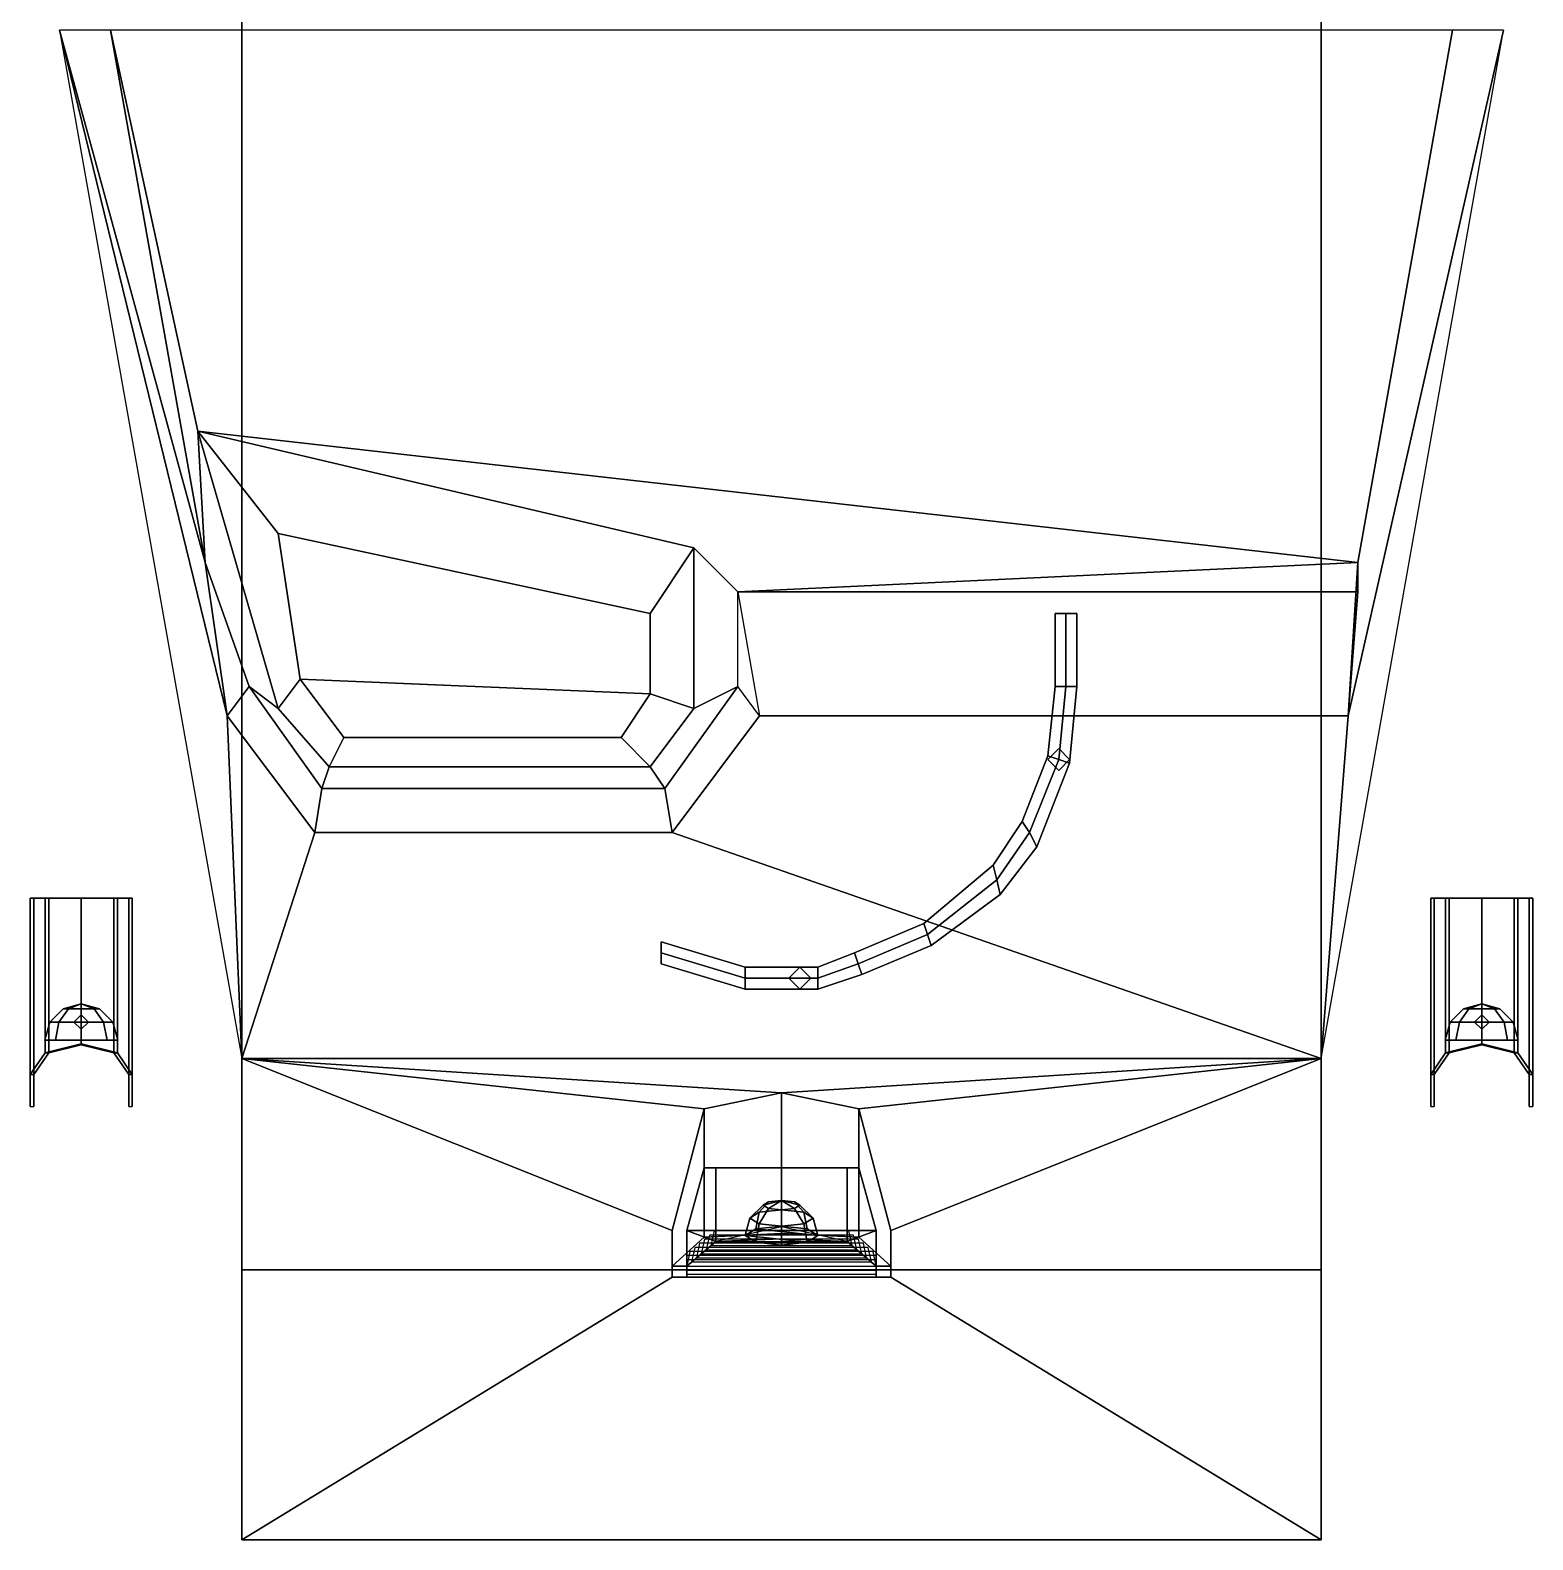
# Model space of a CAD drawing. Extents: x -1.06 to 1.06, y -2.21 to 2.5.
# Drawn here: x -1.03 to 1.03, y -2.21 to -0.14 of the extents above; entities that cross this region are included whole.
import ezdxf

# ---------------------------------------------------------------- set-up
doc = ezdxf.new("R2010")
doc.units = 0
doc.layers.get('0').update_dxf_attribs({"linetype": 'CONTINUOUS'})

msp = doc.modelspace()

# ---------------------------------------------------------------- linework, layer by layer
for points in [[(-0.74, 2.22, 0.85), (-0.74, 1.82, 0.3), (-0.74, -1.84, 0.3), (-0.74, -2.21, 0.64)], [(-0.74, 2.22, 0.85), (-0.74, 2.22, 0.85), (-0.74, -2.21, 0.64), (-0.74, -1.55, 1.06)], [(0.74, -1.84, 0.3), (0.74, 1.82, 0.3), (0.74, 2.22, 0.85), (0.74, -2.21, 0.64)], [(0.74, -2.21, 0.64), (0.74, 2.22, 0.85), (0.74, 2.22, 0.85), (0.74, -1.55, 1.06)], [(-0.74, -1.84, 0.3), (-0.74, 1.82, 0.3), (0.74, 1.82, 0.3), (0.74, -1.84, 0.3)], [(-0.92, -0.14, 1.31), (-0.92, -0.14, 1.31), (-0.99, -0.14, 0.9815), (-0.79, -0.87, 1.31)], [(-0.79, -0.87, 1.31), (-0.79, -0.87, 1.31), (-0.99, -0.14, 0.9815), (-0.76, -1.08, 1.1408)], [(-0.76, -1.08, 1.1408), (-0.76, -1.08, 1.1408), (-0.99, -0.14, 0.9815), (-0.74, -1.55, 1.06)], [(-0.92, -0.14, 1.31), (-0.8, -0.69, 1.31), (0.79, -0.87, 1.31), (0.92, -0.14, 1.31)], [(-0.79, -0.87, 1.31), (-0.8, -0.69, 1.31), (-0.92, -0.14, 1.31)], [(0.99, -0.14, 0.9815), (0.7767, -1.08, 1.1408), (0.74, -1.55, 1.06), (0.99, -0.14, 0.9815)], [(0.92, -0.14, 1.31), (0.79, -0.87, 1.31), (0.7767, -1.08, 1.1408), (0.99, -0.14, 0.9815)], [(-0.69, -1.07, 1.31), (-0.66, -1.03, 1.37), (-0.69, -0.83, 1.37), (-0.8, -0.69, 1.31)], [(-0.8, -0.69, 1.31), (-0.69, -0.83, 1.37), (-0.18, -0.94, 1.37), (-0.12, -0.85, 1.31)], [(-0.73, -1.04, 1.31), (-0.69, -1.07, 1.31), (-0.8, -0.69, 1.31), (-0.79, -0.87, 1.31)], [(0.79, -0.87, 1.31), (-0.8, -0.69, 1.31), (-0.12, -0.85, 1.31), (-0.06, -0.91, 1.31)], [(-0.69, -0.83, 1.37), (-0.66, -1.03, 1.37), (-0.18, -1.05, 1.37), (-0.18, -0.94, 1.37)], [(-0.12, -0.85, 1.31), (-0.18, -0.94, 1.37), (-0.18, -1.05, 1.37), (-0.12, -1.07, 1.31)], [(-0.06, -0.91, 1.31), (-0.12, -0.85, 1.31), (-0.12, -1.07, 1.31), (-0.06, -1.04, 1.31)], [(-0.79, -0.87, 1.31), (-0.79, -0.87, 1.31), (-0.76, -1.08, 1.1408), (-0.73, -1.04, 1.31)], [(-0.06, -0.91, 1.31), (-0.06, -0.91, 1.31), (0.79, -0.91, 1.31), (0.79, -0.87, 1.31)], [(0.79, -0.87, 1.31), (0.79, -0.91, 1.31), (0.7767, -1.08, 1.1408)], [(-0.06, -0.91, 1.31), (-0.03, -1.08, 1.1408), (0.7767, -1.08, 1.1408), (0.79, -0.91, 1.31)], [(0.39, -1.04, 1.275), (0.375, -1.04, 1.29), (0.375, -0.94, 1.29), (0.39, -0.94, 1.275)], [(0.375, -1.04, 1.29), (0.39, -1.04, 1.305), (0.39, -0.94, 1.305), (0.375, -0.94, 1.29)], [(0.39, -0.94, 1.305), (0.405, -0.94, 1.29), (0.39, -0.94, 1.275), (0.375, -0.94, 1.29)], [(0.39, -1.04, 1.305), (0.405, -1.04, 1.29), (0.405, -0.94, 1.29), (0.39, -0.94, 1.305)], [(0.405, -1.04, 1.29), (0.39, -1.04, 1.275), (0.39, -0.94, 1.275), (0.405, -0.94, 1.29)], [(-0.62, -1.15, 1.31), (-0.6, -1.11, 1.37), (-0.66, -1.03, 1.37), (-0.69, -1.07, 1.31)], [(-0.66, -1.03, 1.37), (-0.6, -1.11, 1.37), (-0.22, -1.11, 1.37), (-0.18, -1.05, 1.37)], [(-0.73, -1.04, 1.31), (-0.76, -1.08, 1.1408), (-0.64, -1.24, 1.1133), (-0.63, -1.18, 1.31)], [(-0.63, -1.18, 1.31), (-0.62, -1.15, 1.31), (-0.69, -1.07, 1.31), (-0.73, -1.04, 1.31)], [(-0.12, -1.07, 1.31), (-0.18, -1.05, 1.37), (-0.22, -1.11, 1.37), (-0.18, -1.15, 1.31)], [(-0.06, -1.04, 1.31), (-0.12, -1.07, 1.31), (-0.18, -1.15, 1.31), (-0.16, -1.18, 1.31)], [(-0.16, -1.18, 1.31), (-0.15, -1.24, 1.1133), (-0.03, -1.08, 1.1408), (-0.06, -1.04, 1.31)], [(0.38, -1.14, 1.275), (0.365, -1.135, 1.29), (0.375, -1.04, 1.29), (0.39, -1.04, 1.275)], [(0.365, -1.135, 1.29), (0.38, -1.14, 1.305), (0.39, -1.04, 1.305), (0.375, -1.04, 1.29)], [(0.38, -1.14, 1.305), (0.395, -1.145, 1.29), (0.405, -1.04, 1.29), (0.39, -1.04, 1.305)], [(0.395, -1.145, 1.29), (0.38, -1.14, 1.275), (0.39, -1.04, 1.275), (0.405, -1.04, 1.29)], [(-0.76, -1.08, 1.1408), (-0.74, -1.55, 1.06), (-0.74, -1.55, 1.06), (-0.64, -1.24, 1.1133)], [(-0.03, -1.08, 1.1408), (-0.15, -1.24, 1.1133), (0.74, -1.55, 1.06), (0.7767, -1.08, 1.1408)], [(-0.18, -1.15, 1.31), (-0.22, -1.11, 1.37), (-0.6, -1.11, 1.37), (-0.62, -1.15, 1.31)], [(0.34, -1.24, 1.275), (0.33, -1.225, 1.29), (0.365, -1.135, 1.29), (0.38, -1.14, 1.275)], [(0.33, -1.225, 1.29), (0.34, -1.24, 1.305), (0.38, -1.14, 1.305), (0.365, -1.135, 1.29)], [(0.365, -1.14, 1.29), (0.38, -1.125, 1.29), (0.38, -1.125, 1.13), (0.365, -1.14, 1.13)], [(0.38, -1.125, 1.29), (0.395, -1.14, 1.29), (0.395, -1.14, 1.13), (0.38, -1.125, 1.13)], [(-0.62, -1.15, 1.31), (-0.63, -1.18, 1.31), (-0.16, -1.18, 1.31), (-0.18, -1.15, 1.31)], [(0.34, -1.24, 1.305), (0.35, -1.26, 1.29), (0.395, -1.145, 1.29), (0.38, -1.14, 1.305)], [(0.35, -1.26, 1.29), (0.34, -1.24, 1.275), (0.38, -1.14, 1.275), (0.395, -1.145, 1.29)], [(0.38, -1.155, 1.29), (0.365, -1.14, 1.29), (0.365, -1.14, 1.13), (0.38, -1.155, 1.125)], [(0.395, -1.14, 1.29), (0.38, -1.155, 1.29), (0.38, -1.155, 1.125), (0.395, -1.14, 1.13)], [(-0.63, -1.18, 1.31), (-0.64, -1.24, 1.1133), (-0.15, -1.24, 1.1133), (-0.16, -1.18, 1.31)], [(-0.64, -1.24, 1.1133), (-0.74, -1.55, 1.06), (0.74, -1.55, 1.06), (-0.15, -1.24, 1.1133)], [(0.295, -1.305, 1.275), (0.29, -1.285, 1.29), (0.33, -1.225, 1.29), (0.34, -1.24, 1.275)], [(0.29, -1.285, 1.29), (0.295, -1.305, 1.305), (0.34, -1.24, 1.305), (0.33, -1.225, 1.29)], [(0.295, -1.305, 1.305), (0.3, -1.325, 1.29), (0.35, -1.26, 1.29), (0.34, -1.24, 1.305)], [(0.3, -1.325, 1.29), (0.295, -1.305, 1.275), (0.34, -1.24, 1.275), (0.35, -1.26, 1.29)], [(0.2, -1.38, 1.275), (0.195, -1.365, 1.29), (0.29, -1.285, 1.29), (0.295, -1.305, 1.275)], [(0.195, -1.365, 1.29), (0.2, -1.38, 1.305), (0.295, -1.305, 1.305), (0.29, -1.285, 1.29)], [(0.2, -1.38, 1.305), (0.205, -1.395, 1.29), (0.3, -1.325, 1.29), (0.295, -1.305, 1.305)], [(0.205, -1.395, 1.29), (0.2, -1.38, 1.275), (0.295, -1.305, 1.275), (0.3, -1.325, 1.29)], [(-1.03, -1.33, 1.0477), (-1.03, -1.33, 1.14), (-1.025, -1.33, 1.14), (-1.025, -1.33, 1.0477)], [(-1.03, -1.55, 1.06), (-1.03, -1.572, 1.14), (-1.03, -1.33, 1.14), (-1.03, -1.33, 1.0477)], [(-1.03, -1.33, 1.14), (-1.0095, -1.33, 1.1895), (-1.0045, -1.33, 1.1895), (-1.025, -1.33, 1.14)], [(-1.03, -1.572, 1.14), (-1.0095, -1.5423, 1.1895), (-1.0095, -1.33, 1.1895), (-1.03, -1.33, 1.14)], [(-1.025, -1.572, 1.14), (-1.025, -1.55, 1.06), (-1.025, -1.33, 1.0477), (-1.025, -1.33, 1.14)], [(-1.0045, -1.5423, 1.1895), (-1.025, -1.572, 1.14), (-1.025, -1.33, 1.14), (-1.0045, -1.33, 1.1895)], [(-1.0095, -1.33, 1.1895), (-0.96, -1.33, 1.21), (-0.96, -1.33, 1.2079), (-1.0045, -1.33, 1.1895)], [(-1.0095, -1.5423, 1.1895), (-0.96, -1.53, 1.21), (-0.96, -1.33, 1.21), (-1.0095, -1.33, 1.1895)], [(-0.96, -1.5312, 1.2079), (-1.0045, -1.5423, 1.1895), (-1.0045, -1.33, 1.1895), (-0.96, -1.33, 1.2079)], [(-0.96, -1.33, 1.21), (-0.9105, -1.33, 1.1895), (-0.9155, -1.33, 1.1895), (-0.96, -1.33, 1.2079)], [(-0.9155, -1.5423, 1.1895), (-0.96, -1.5312, 1.2079), (-0.96, -1.33, 1.2079), (-0.9155, -1.33, 1.1895)], [(-0.96, -1.53, 1.21), (-0.9105, -1.5423, 1.1895), (-0.9105, -1.33, 1.1895), (-0.96, -1.33, 1.21)], [(-0.9105, -1.33, 1.1895), (-0.89, -1.33, 1.14), (-0.895, -1.33, 1.14), (-0.9155, -1.33, 1.1895)], [(-0.895, -1.572, 1.14), (-0.9155, -1.5423, 1.1895), (-0.9155, -1.33, 1.1895), (-0.895, -1.33, 1.14)], [(-0.9105, -1.5423, 1.1895), (-0.89, -1.572, 1.14), (-0.89, -1.33, 1.14), (-0.9105, -1.33, 1.1895)], [(-0.89, -1.33, 1.14), (-0.89, -1.33, 1.0477), (-0.895, -1.33, 1.0477), (-0.895, -1.33, 1.14)], [(-0.895, -1.55, 1.06), (-0.895, -1.572, 1.14), (-0.895, -1.33, 1.14), (-0.895, -1.33, 1.0477)], [(-0.89, -1.572, 1.14), (-0.89, -1.55, 1.06), (-0.89, -1.33, 1.0477), (-0.89, -1.33, 1.14)], [(0.89, -1.572, 1.14), (0.9105, -1.5423, 1.1895), (0.9105, -1.33, 1.1895), (0.89, -1.33, 1.14)], [(0.89, -1.55, 1.06), (0.89, -1.572, 1.14), (0.89, -1.33, 1.14), (0.89, -1.33, 1.0477)], [(0.89, -1.33, 1.14), (0.9105, -1.33, 1.1895), (0.9155, -1.33, 1.1895), (0.895, -1.33, 1.14)], [(0.89, -1.33, 1.0477), (0.89, -1.33, 1.14), (0.895, -1.33, 1.14), (0.895, -1.33, 1.0477)], [(0.895, -1.572, 1.14), (0.895, -1.55, 1.06), (0.895, -1.33, 1.0477), (0.895, -1.33, 1.14)], [(0.9155, -1.5423, 1.1895), (0.895, -1.572, 1.14), (0.895, -1.33, 1.14), (0.9155, -1.33, 1.1895)], [(0.9105, -1.5423, 1.1895), (0.96, -1.53, 1.21), (0.96, -1.33, 1.21), (0.9105, -1.33, 1.1895)], [(0.9105, -1.33, 1.1895), (0.96, -1.33, 1.21), (0.96, -1.33, 1.2079), (0.9155, -1.33, 1.1895)], [(0.96, -1.5312, 1.2079), (0.9155, -1.5423, 1.1895), (0.9155, -1.33, 1.1895), (0.96, -1.33, 1.2079)], [(0.96, -1.53, 1.21), (1.0095, -1.5423, 1.1895), (1.0095, -1.33, 1.1895), (0.96, -1.33, 1.21)], [(1.0045, -1.5423, 1.1895), (0.96, -1.5312, 1.2079), (0.96, -1.33, 1.2079), (1.0045, -1.33, 1.1895)], [(0.96, -1.33, 1.21), (1.0095, -1.33, 1.1895), (1.0045, -1.33, 1.1895), (0.96, -1.33, 1.2079)], [(1.025, -1.572, 1.14), (1.0045, -1.5423, 1.1895), (1.0045, -1.33, 1.1895), (1.025, -1.33, 1.14)], [(1.0095, -1.33, 1.1895), (1.03, -1.33, 1.14), (1.025, -1.33, 1.14), (1.0045, -1.33, 1.1895)], [(1.0095, -1.5423, 1.1895), (1.03, -1.572, 1.14), (1.03, -1.33, 1.14), (1.0095, -1.33, 1.1895)], [(1.025, -1.55, 1.06), (1.025, -1.572, 1.14), (1.025, -1.33, 1.14), (1.025, -1.33, 1.0477)], [(1.03, -1.33, 1.14), (1.03, -1.33, 1.0477), (1.025, -1.33, 1.0477), (1.025, -1.33, 1.14)], [(1.03, -1.572, 1.14), (1.03, -1.55, 1.06), (1.03, -1.33, 1.0477), (1.03, -1.33, 1.14)], [(0.105, -1.42, 1.275), (0.1, -1.405, 1.29), (0.195, -1.365, 1.29), (0.2, -1.38, 1.275)], [(0.1, -1.405, 1.29), (0.105, -1.42, 1.305), (0.2, -1.38, 1.305), (0.195, -1.365, 1.29)], [(0.105, -1.42, 1.305), (0.11, -1.435, 1.29), (0.205, -1.395, 1.29), (0.2, -1.38, 1.305)], [(0.11, -1.435, 1.29), (0.105, -1.42, 1.275), (0.2, -1.38, 1.275), (0.205, -1.395, 1.29)], [(-0.165, -1.405, 1.275), (-0.165, -1.39, 1.29), (-0.05, -1.425, 1.29), (-0.05, -1.44, 1.275)], [(-0.165, -1.39, 1.29), (-0.165, -1.405, 1.305), (-0.05, -1.44, 1.305), (-0.05, -1.425, 1.29)], [(-0.165, -1.39, 1.29), (-0.165, -1.405, 1.275), (-0.165, -1.42, 1.29), (-0.165, -1.405, 1.305)], [(-0.165, -1.405, 1.305), (-0.165, -1.42, 1.29), (-0.05, -1.455, 1.29), (-0.05, -1.44, 1.305)], [(-0.165, -1.42, 1.29), (-0.165, -1.405, 1.275), (-0.05, -1.44, 1.275), (-0.05, -1.455, 1.29)], [(0.05, -1.44, 1.275), (0.05, -1.425, 1.29), (0.1, -1.405, 1.29), (0.105, -1.42, 1.275)], [(0.05, -1.425, 1.29), (0.05, -1.44, 1.305), (0.105, -1.42, 1.305), (0.1, -1.405, 1.29)], [(-0.05, -1.44, 1.275), (-0.05, -1.425, 1.29), (0.05, -1.425, 1.29), (0.05, -1.44, 1.275)], [(-0.05, -1.425, 1.29), (-0.05, -1.44, 1.305), (0.05, -1.44, 1.305), (0.05, -1.425, 1.29)], [(0.01, -1.44, 1.29), (0.025, -1.425, 1.29), (0.025, -1.425, 1.08), (0.01, -1.44, 1.075)], [(0.025, -1.425, 1.29), (0.04, -1.44, 1.29), (0.04, -1.44, 1.075), (0.025, -1.425, 1.08)], [(0.05, -1.44, 1.305), (0.05, -1.455, 1.29), (0.11, -1.435, 1.29), (0.105, -1.42, 1.305)], [(0.05, -1.455, 1.29), (0.05, -1.44, 1.275), (0.105, -1.42, 1.275), (0.11, -1.435, 1.29)], [(-0.05, -1.44, 1.305), (-0.05, -1.455, 1.29), (0.05, -1.455, 1.29), (0.05, -1.44, 1.305)], [(-0.05, -1.455, 1.29), (-0.05, -1.44, 1.275), (0.05, -1.44, 1.275), (0.05, -1.455, 1.29)], [(0.025, -1.455, 1.29), (0.01, -1.44, 1.29), (0.01, -1.44, 1.075), (0.025, -1.455, 1.075)], [(0.04, -1.44, 1.29), (0.025, -1.455, 1.29), (0.025, -1.455, 1.075), (0.04, -1.44, 1.075)], [(-0.985, -1.4817, 1.14), (-1.0033, -1.5, 1.14), (-0.9906, -1.5, 1.1706), (-0.9777, -1.4817, 1.1577)], [(-0.9777, -1.4817, 1.1223), (-0.9906, -1.5, 1.1094), (-1.0033, -1.5, 1.14), (-0.985, -1.4817, 1.14)], [(-0.96, -1.4817, 1.115), (-0.96, -1.5, 1.0967), (-0.9906, -1.5, 1.1094), (-0.9777, -1.4817, 1.1223)], [(-0.9777, -1.4817, 1.1577), (-0.9906, -1.5, 1.1706), (-0.96, -1.5, 1.1833), (-0.96, -1.4817, 1.165)], [(-0.96, -1.475, 1.14), (-0.985, -1.4817, 1.14), (-0.9777, -1.4817, 1.1577), (-0.96, -1.475, 1.14)], [(-0.96, -1.475, 1.14), (-0.9777, -1.4817, 1.1223), (-0.985, -1.4817, 1.14), (-0.96, -1.475, 1.14)], [(-0.96, -1.475, 1.14), (-0.9777, -1.4817, 1.1577), (-0.96, -1.4817, 1.165), (-0.96, -1.475, 1.14)], [(-0.96, -1.475, 1.14), (-0.96, -1.4817, 1.115), (-0.9777, -1.4817, 1.1223), (-0.96, -1.475, 1.14)], [(-0.96, -1.49, 1.05), (-0.97, -1.5, 1.05), (-0.97, -1.5, 1.1008), (-0.96, -1.49, 1.1067)], [(-0.96, -1.475, 1.14), (-0.9423, -1.4817, 1.1577), (-0.935, -1.4817, 1.14), (-0.96, -1.475, 1.14)], [(-0.96, -1.475, 1.14), (-0.96, -1.4817, 1.165), (-0.9423, -1.4817, 1.1577), (-0.96, -1.475, 1.14)], [(-0.96, -1.475, 1.14), (-0.9423, -1.4817, 1.1223), (-0.96, -1.4817, 1.115), (-0.96, -1.475, 1.14)], [(-0.96, -1.475, 1.14), (-0.935, -1.4817, 1.14), (-0.9423, -1.4817, 1.1223), (-0.96, -1.475, 1.14)], [(-0.9423, -1.4817, 1.1223), (-0.9294, -1.5, 1.1094), (-0.96, -1.5, 1.0967), (-0.96, -1.4817, 1.115)], [(-0.96, -1.4817, 1.165), (-0.96, -1.5, 1.1833), (-0.9294, -1.5, 1.1706), (-0.9423, -1.4817, 1.1577)], [(-0.95, -1.5, 1.05), (-0.96, -1.49, 1.05), (-0.96, -1.49, 1.1067), (-0.95, -1.5, 1.1008)], [(-0.9423, -1.4817, 1.1577), (-0.9294, -1.5, 1.1706), (-0.9167, -1.5, 1.14), (-0.935, -1.4817, 1.14)], [(-0.935, -1.4817, 1.14), (-0.9167, -1.5, 1.14), (-0.9294, -1.5, 1.1094), (-0.9423, -1.4817, 1.1223)], [(0.9423, -1.4817, 1.1223), (0.9294, -1.5, 1.1094), (0.9167, -1.5, 1.14), (0.935, -1.4817, 1.14)], [(0.935, -1.4817, 1.14), (0.9167, -1.5, 1.14), (0.9294, -1.5, 1.1706), (0.9423, -1.4817, 1.1577)], [(0.96, -1.4817, 1.115), (0.96, -1.5, 1.0967), (0.9294, -1.5, 1.1094), (0.9423, -1.4817, 1.1223)], [(0.9423, -1.4817, 1.1577), (0.9294, -1.5, 1.1706), (0.96, -1.5, 1.1833), (0.96, -1.4817, 1.165)], [(0.96, -1.475, 1.14), (0.9423, -1.4817, 1.1223), (0.935, -1.4817, 1.14), (0.96, -1.475, 1.14)], [(0.96, -1.475, 1.14), (0.935, -1.4817, 1.14), (0.9423, -1.4817, 1.1577), (0.96, -1.475, 1.14)], [(0.96, -1.475, 1.14), (0.96, -1.4817, 1.115), (0.9423, -1.4817, 1.1223), (0.96, -1.475, 1.14)], [(0.96, -1.475, 1.14), (0.9423, -1.4817, 1.1577), (0.96, -1.4817, 1.165), (0.96, -1.475, 1.14)], [(0.96, -1.49, 1.05), (0.95, -1.5, 1.05), (0.95, -1.5, 1.1008), (0.96, -1.49, 1.1067)], [(0.96, -1.475, 1.14), (0.985, -1.4817, 1.14), (0.9777, -1.4817, 1.1223), (0.96, -1.475, 1.14)], [(0.96, -1.475, 1.14), (0.9777, -1.4817, 1.1223), (0.96, -1.4817, 1.115), (0.96, -1.475, 1.14)], [(0.96, -1.475, 1.14), (0.96, -1.4817, 1.165), (0.9777, -1.4817, 1.1577), (0.96, -1.475, 1.14)], [(0.96, -1.475, 1.14), (0.9777, -1.4817, 1.1577), (0.985, -1.4817, 1.14), (0.96, -1.475, 1.14)], [(0.9777, -1.4817, 1.1223), (0.9906, -1.5, 1.1094), (0.96, -1.5, 1.0967), (0.96, -1.4817, 1.115)], [(0.96, -1.4817, 1.165), (0.96, -1.5, 1.1833), (0.9906, -1.5, 1.1706), (0.9777, -1.4817, 1.1577)], [(0.97, -1.5, 1.05), (0.96, -1.49, 1.05), (0.96, -1.49, 1.1067), (0.97, -1.5, 1.1008)], [(0.985, -1.4817, 1.14), (1.0033, -1.5, 1.14), (0.9906, -1.5, 1.1094), (0.9777, -1.4817, 1.1223)], [(0.9777, -1.4817, 1.1577), (0.9906, -1.5, 1.1706), (1.0033, -1.5, 1.14), (0.985, -1.4817, 1.14)], [(-0.9906, -1.5, 1.1094), (-0.9954, -1.525, 1.1046), (-1.01, -1.525, 1.14), (-1.0033, -1.5, 1.14)], [(-1.0033, -1.5, 1.14), (-1.01, -1.525, 1.14), (-0.9954, -1.525, 1.1754), (-0.9906, -1.5, 1.1706)], [(-0.96, -1.5, 1.0967), (-0.96, -1.525, 1.09), (-0.9954, -1.525, 1.1046), (-0.9906, -1.5, 1.1094)], [(-0.9906, -1.5, 1.1706), (-0.9954, -1.525, 1.1754), (-0.96, -1.525, 1.19), (-0.96, -1.5, 1.1833)], [(-0.97, -1.5, 1.05), (-0.96, -1.51, 1.05), (-0.96, -1.51, 1.094), (-0.97, -1.5, 1.1008)], [(-0.9294, -1.5, 1.1094), (-0.9246, -1.525, 1.1046), (-0.96, -1.525, 1.09), (-0.96, -1.5, 1.0967)], [(-0.96, -1.51, 1.05), (-0.95, -1.5, 1.05), (-0.95, -1.5, 1.1008), (-0.96, -1.51, 1.094)], [(-0.96, -1.5, 1.1833), (-0.96, -1.525, 1.19), (-0.9246, -1.525, 1.1754), (-0.9294, -1.5, 1.1706)], [(-0.9167, -1.5, 1.14), (-0.91, -1.525, 1.14), (-0.9246, -1.525, 1.1046), (-0.9294, -1.5, 1.1094)], [(-0.9294, -1.5, 1.1706), (-0.9246, -1.525, 1.1754), (-0.91, -1.525, 1.14), (-0.9167, -1.5, 1.14)], [(0.9294, -1.5, 1.1094), (0.9246, -1.525, 1.1046), (0.91, -1.525, 1.14), (0.9167, -1.5, 1.14)], [(0.9167, -1.5, 1.14), (0.91, -1.525, 1.14), (0.9246, -1.525, 1.1754), (0.9294, -1.5, 1.1706)], [(0.96, -1.5, 1.0967), (0.96, -1.525, 1.09), (0.9246, -1.525, 1.1046), (0.9294, -1.5, 1.1094)], [(0.9294, -1.5, 1.1706), (0.9246, -1.525, 1.1754), (0.96, -1.525, 1.19), (0.96, -1.5, 1.1833)], [(0.95, -1.5, 1.05), (0.96, -1.51, 1.05), (0.96, -1.51, 1.094), (0.95, -1.5, 1.1008)], [(0.96, -1.51, 1.05), (0.97, -1.5, 1.05), (0.97, -1.5, 1.1008), (0.96, -1.51, 1.094)], [(0.9906, -1.5, 1.1094), (0.9954, -1.525, 1.1046), (0.96, -1.525, 1.09), (0.96, -1.5, 1.0967)], [(0.96, -1.5, 1.1833), (0.96, -1.525, 1.19), (0.9954, -1.525, 1.1754), (0.9906, -1.5, 1.1706)], [(1.0033, -1.5, 1.14), (1.01, -1.525, 1.14), (0.9954, -1.525, 1.1046), (0.9906, -1.5, 1.1094)], [(0.9906, -1.5, 1.1706), (0.9954, -1.525, 1.1754), (1.01, -1.525, 1.14), (1.0033, -1.5, 1.14)], [(-0.9246, -1.525, 1.1046), (-0.91, -1.525, 1.14), (-0.9954, -1.525, 1.1754), (-1.01, -1.525, 1.14)], [(-0.96, -1.525, 1.09), (-0.9246, -1.525, 1.1046), (-1.01, -1.525, 1.14), (-0.9954, -1.525, 1.1046)], [(-1.0045, -1.5423, 1.1895), (-0.96, -1.5312, 1.2079), (-0.96, -1.53, 1.21), (-1.0095, -1.5423, 1.1895)], [(-0.91, -1.525, 1.14), (-0.9246, -1.525, 1.1754), (-0.96, -1.525, 1.19), (-0.9954, -1.525, 1.1754)], [(-0.96, -1.5312, 1.2079), (-0.9155, -1.5423, 1.1895), (-0.9105, -1.5423, 1.1895), (-0.96, -1.53, 1.21)], [(0.96, -1.525, 1.09), (0.9954, -1.525, 1.1046), (0.91, -1.525, 1.14), (0.9246, -1.525, 1.1046)], [(0.9954, -1.525, 1.1046), (1.01, -1.525, 1.14), (0.9246, -1.525, 1.1754), (0.91, -1.525, 1.14)], [(0.9155, -1.5423, 1.1895), (0.96, -1.5312, 1.2079), (0.96, -1.53, 1.21), (0.9105, -1.5423, 1.1895)], [(1.01, -1.525, 1.14), (0.9954, -1.525, 1.1754), (0.96, -1.525, 1.19), (0.9246, -1.525, 1.1754)], [(0.96, -1.5312, 1.2079), (1.0045, -1.5423, 1.1895), (1.0095, -1.5423, 1.1895), (0.96, -1.53, 1.21)], [(-1.025, -1.572, 1.14), (-1.0045, -1.5423, 1.1895), (-1.0095, -1.5423, 1.1895), (-1.03, -1.572, 1.14)], [(-1.03, -1.616, 1.0666), (-1.03, -1.616, 1.0666), (-1.03, -1.572, 1.14), (-1.03, -1.55, 1.06)], [(-1.025, -1.616, 1.0666), (-1.025, -1.616, 1.0666), (-1.025, -1.55, 1.06), (-1.025, -1.572, 1.14)], [(-0.9155, -1.5423, 1.1895), (-0.895, -1.572, 1.14), (-0.89, -1.572, 1.14), (-0.9105, -1.5423, 1.1895)], [(-0.895, -1.616, 1.0666), (-0.895, -1.616, 1.0666), (-0.895, -1.572, 1.14), (-0.895, -1.55, 1.06)], [(-0.89, -1.616, 1.0666), (-0.89, -1.616, 1.0666), (-0.89, -1.55, 1.06), (-0.89, -1.572, 1.14)], [(-0.74, -1.55, 1.06), (-0.74, -2.21, 0.64), (-0.15, -1.85, 0.8691), (-0.15, -1.7857, 0.91)], [(-0.15, -1.7857, 0.91), (-0.1061, -1.619, 1.0161), (-0.74, -1.55, 1.06)], [(-0.1061, -1.619, 1.0161), (0, -1.5971, 1.03), (-0.74, -1.55, 1.06)], [(0, -1.5971, 1.03), (0.74, -1.55, 1.06), (-0.74, -1.55, 1.06)], [(0.1061, -1.619, 1.0161), (0.74, -1.55, 1.06), (0, -1.5971, 1.03)], [(0.15, -1.7857, 0.91), (0.74, -1.55, 1.06), (0.1061, -1.619, 1.0161)], [(0.15, -1.7857, 0.91), (0.15, -1.85, 0.8691), (0.74, -2.21, 0.64), (0.74, -1.55, 1.06)], [(0.895, -1.572, 1.14), (0.9155, -1.5423, 1.1895), (0.9105, -1.5423, 1.1895), (0.89, -1.572, 1.14)], [(0.89, -1.616, 1.0666), (0.89, -1.616, 1.0666), (0.89, -1.572, 1.14), (0.89, -1.55, 1.06)], [(0.895, -1.616, 1.0666), (0.895, -1.616, 1.0666), (0.895, -1.55, 1.06), (0.895, -1.572, 1.14)], [(1.0045, -1.5423, 1.1895), (1.025, -1.572, 1.14), (1.03, -1.572, 1.14), (1.0095, -1.5423, 1.1895)], [(1.025, -1.616, 1.0666), (1.025, -1.616, 1.0666), (1.025, -1.572, 1.14), (1.025, -1.55, 1.06)], [(1.03, -1.616, 1.0666), (1.03, -1.616, 1.0666), (1.03, -1.55, 1.06), (1.03, -1.572, 1.14)], [(-1.025, -1.616, 1.0666), (-1.025, -1.572, 1.14), (-1.03, -1.572, 1.14), (-1.03, -1.616, 1.0666)], [(-0.895, -1.572, 1.14), (-0.895, -1.616, 1.0666), (-0.89, -1.616, 1.0666), (-0.89, -1.572, 1.14)], [(0.895, -1.616, 1.0666), (0.895, -1.572, 1.14), (0.89, -1.572, 1.14), (0.89, -1.616, 1.0666)], [(1.025, -1.572, 1.14), (1.025, -1.616, 1.0666), (1.03, -1.616, 1.0666), (1.03, -1.572, 1.14)], [(-0.1061, -1.7949, 1.0161), (0, -1.79, 1.03), (0, -1.5971, 1.03), (-0.1061, -1.619, 1.0161)], [(0, -1.79, 1.03), (0.1061, -1.7949, 1.0161), (0.1061, -1.619, 1.0161), (0, -1.5971, 1.03)], [(-0.15, -1.8347, 0.91), (-0.1061, -1.7949, 1.0161), (-0.1061, -1.619, 1.0161), (-0.15, -1.7857, 0.91)], [(0.1061, -1.7949, 1.0161), (0.15, -1.8347, 0.91), (0.15, -1.7857, 0.91), (0.1061, -1.619, 1.0161)], [(-0.1058, -1.7, 0.9645), (-0.09, -1.7, 1), (-0.09, -1.8009, 1), (-0.13, -1.7857, 0.91)], [(0.13, -1.7857, 0.91), (0.1058, -1.7, 0.9645), (-0.1058, -1.7, 0.9645), (-0.13, -1.7857, 0.91)], [(0.1058, -1.7, 0.9645), (0.09, -1.7, 1), (-0.09, -1.7, 1), (-0.1058, -1.7, 0.9645)], [(-0.09, -1.7, 1), (0, -1.7, 1.01), (0, -1.7975, 1.01), (-0.09, -1.8009, 1)], [(0.09, -1.7, 1), (0, -1.7, 1.01), (0, -1.7, 1.01), (-0.09, -1.7, 1)], [(0, -1.7, 1.01), (0.09, -1.7, 1), (0.09, -1.8009, 1), (0, -1.7975, 1.01)], [(0.09, -1.7, 1), (0.1058, -1.7, 0.9645), (0.13, -1.7857, 0.91), (0.09, -1.8009, 1)], [(-0.025, -1.7511, 0.9505), (-0.0433, -1.7688, 0.9552), (-0.0306, -1.7609, 0.9848), (-0.0177, -1.7465, 0.9676)], [(-0.0177, -1.7557, 0.9334), (-0.0306, -1.7767, 0.9257), (-0.0433, -1.7688, 0.9552), (-0.025, -1.7511, 0.9505)], [(-0.0306, -1.7609, 0.9848), (-0.0354, -1.7838, 0.9959), (0, -1.78, 1.01), (0, -1.7576, 0.9971)], [(-0.0177, -1.7465, 0.9676), (-0.0306, -1.7609, 0.9848), (0, -1.7576, 0.9971), (0, -1.7446, 0.9746)], [(0, -1.7576, 0.9263), (0, -1.78, 0.9134), (-0.0306, -1.7767, 0.9257), (-0.0177, -1.7557, 0.9334)], [(0, -1.7446, 0.9488), (-0.0177, -1.7557, 0.9334), (-0.025, -1.7511, 0.9505), (0, -1.7446, 0.9488)], [(0, -1.7446, 0.9488), (-0.025, -1.7511, 0.9505), (-0.0177, -1.7465, 0.9676), (0, -1.7446, 0.9488)], [(0, -1.7446, 0.9488), (0, -1.7576, 0.9263), (-0.0177, -1.7557, 0.9334), (0, -1.7446, 0.9488)], [(0, -1.7446, 0.9488), (-0.0177, -1.7465, 0.9676), (0, -1.7446, 0.9746), (0, -1.7446, 0.9488)], [(0, -1.7446, 0.9488), (0.025, -1.7511, 0.9505), (0.0177, -1.7557, 0.9334), (0, -1.7446, 0.9488)], [(0, -1.7446, 0.9488), (0.0177, -1.7557, 0.9334), (0, -1.7576, 0.9263), (0, -1.7446, 0.9488)], [(0, -1.7446, 0.9488), (0, -1.7446, 0.9746), (0.0177, -1.7465, 0.9676), (0, -1.7446, 0.9488)], [(0, -1.7446, 0.9746), (0, -1.7576, 0.9971), (0.0306, -1.7609, 0.9848), (0.0177, -1.7465, 0.9676)], [(0, -1.7446, 0.9488), (0.0177, -1.7465, 0.9676), (0.025, -1.7511, 0.9505), (0, -1.7446, 0.9488)], [(0.0177, -1.7557, 0.9334), (0.0306, -1.7767, 0.9257), (0, -1.78, 0.9134), (0, -1.7576, 0.9263)], [(0, -1.7576, 0.9971), (0, -1.78, 1.01), (0.0354, -1.7838, 0.9959), (0.0306, -1.7609, 0.9848)], [(0.0177, -1.7465, 0.9676), (0.0306, -1.7609, 0.9848), (0.0433, -1.7688, 0.9552), (0.025, -1.7511, 0.9505)], [(0.025, -1.7511, 0.9505), (0.0433, -1.7688, 0.9552), (0.0306, -1.7767, 0.9257), (0.0177, -1.7557, 0.9334)], [(-0.0433, -1.7688, 0.9552), (-0.05, -1.7929, 0.9617), (-0.0354, -1.7838, 0.9959), (-0.0306, -1.7609, 0.9848)], [(-0.0306, -1.7767, 0.9257), (-0.0354, -1.8021, 0.9276), (-0.05, -1.7929, 0.9617), (-0.0433, -1.7688, 0.9552)], [(0, -1.78, 0.9134), (0, -1.8059, 0.9134), (-0.0354, -1.8021, 0.9276), (-0.0306, -1.7767, 0.9257)], [(0.05, -1.7929, 0.9617), (0.0354, -1.7838, 0.9959), (0, -1.78, 1.01), (-0.0354, -1.7838, 0.9959)], [(0.0306, -1.7767, 0.9257), (0.0354, -1.8021, 0.9276), (0, -1.8059, 0.9134), (0, -1.78, 0.9134)], [(0.0306, -1.7609, 0.9848), (0.0354, -1.7838, 0.9959), (0.05, -1.7929, 0.9617), (0.0433, -1.7688, 0.9552)], [(0.0433, -1.7688, 0.9552), (0.05, -1.7929, 0.9617), (0.0354, -1.8021, 0.9276), (0.0306, -1.7767, 0.9257)], [(-0.15, -1.85, 0.8691), (-0.15, -1.8347, 0.91), (-0.15, -1.7857, 0.91)], [(-0.13, -1.8347, 0.91), (-0.09, -1.8009, 1), (-0.1061, -1.7949, 1.0161), (-0.15, -1.8347, 0.91)], [(-0.13, -1.7857, 0.91), (-0.13, -1.7857, 0.91), (-0.13, -1.8347, 0.91), (-0.13, -1.85, 0.8691)], [(-0.13, -1.7857, 0.91), (-0.13, -1.7857, 0.91), (-0.09, -1.8009, 1), (-0.13, -1.8347, 0.91)], [(0.13, -1.85, 0.8691), (0.13, -1.7857, 0.91), (-0.13, -1.7857, 0.91), (-0.13, -1.85, 0.8691)], [(0.11, -1.8178, 0.955), (0.1056, -1.7978, 0.965), (-0.1056, -1.7978, 0.965), (-0.11, -1.8178, 0.955)], [(-0.09, -1.8009, 1), (0, -1.7975, 1.01), (0, -1.79, 1.03), (-0.1061, -1.7949, 1.0161)], [(0.1033, -1.8122, 0.97), (0.0989, -1.7922, 0.98), (-0.0989, -1.7922, 0.98), (-0.1033, -1.8122, 0.97)], [(0.0967, -1.8065, 0.985), (0.0922, -1.7865, 0.995), (-0.0922, -1.7865, 0.995), (-0.0967, -1.8065, 0.985)], [(0.09, -1.8009, 1), (0, -1.7809, 1.01), (0, -1.7809, 1.01), (-0.09, -1.8009, 1)], [(0.0354, -1.8021, 0.9276), (0.05, -1.7929, 0.9617), (-0.0354, -1.7838, 0.9959), (-0.05, -1.7929, 0.9617)], [(0, -1.8059, 0.9134), (0.0354, -1.8021, 0.9276), (-0.05, -1.7929, 0.9617), (-0.0354, -1.8021, 0.9276)], [(0, -1.7975, 1.01), (0.09, -1.8009, 1), (0.1061, -1.7949, 1.0161), (0, -1.79, 1.03)], [(0.13, -1.7857, 0.91), (0.13, -1.7857, 0.91), (0.13, -1.8347, 0.91), (0.09, -1.8009, 1)], [(0.09, -1.8009, 1), (0.13, -1.8347, 0.91), (0.15, -1.8347, 0.91), (0.1061, -1.7949, 1.0161)], [(0.13, -1.7857, 0.91), (0.13, -1.7857, 0.91), (0.13, -1.85, 0.8691), (0.13, -1.8347, 0.91)], [(0.15, -1.8347, 0.91), (0.15, -1.85, 0.8691), (0.15, -1.7857, 0.91)], [(0.13, -1.8347, 0.91), (0.1256, -1.8147, 0.92), (-0.1256, -1.8147, 0.92), (-0.13, -1.8347, 0.91)], [(0.13, -1.8403, 0.895), (0.13, -1.8203, 0.905), (-0.13, -1.8203, 0.905), (-0.13, -1.8403, 0.895)], [(0.1233, -1.829, 0.925), (0.1189, -1.809, 0.935), (-0.1189, -1.809, 0.935), (-0.1233, -1.829, 0.925)], [(0.1167, -1.8234, 0.94), (0.1122, -1.8034, 0.95), (-0.1122, -1.8034, 0.95), (-0.1167, -1.8234, 0.94)], [(-0.74, -2.21, 0.64), (-0.74, -1.84, 0.3), (0.74, -1.84, 0.3), (0.74, -2.21, 0.64)], [(-0.13, -1.85, 0.8691), (-0.13, -1.8347, 0.91), (-0.15, -1.8347, 0.91), (-0.15, -1.85, 0.8691)], [(0.13, -1.8459, 0.88), (0.13, -1.8259, 0.89), (-0.13, -1.8259, 0.89), (-0.13, -1.8459, 0.88)], [(0.13, -1.8347, 0.91), (0.13, -1.85, 0.8691), (0.15, -1.85, 0.8691), (0.15, -1.8347, 0.91)], [(-0.15, -1.85, 0.8691), (-0.74, -2.21, 0.64), (0.74, -2.21, 0.64), (0.15, -1.85, 0.8691)]]:
    msp.add_3dface(points)

doc.saveas('drawing.dxf')
